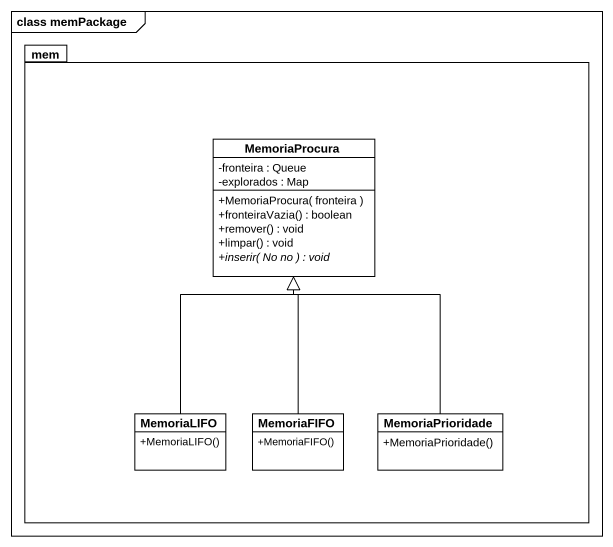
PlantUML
@startuml
mainframe class memPackage
hide circle
hide empty members
skinparam classAttributeIconSize 0
package mem {
  class MemoriaProcura {
    -fronteira : Queue
    -explorados : Map
    +MemoriaProcura( fronteira )
    +fronteiraVazia() : boolean
    +remover() : void
    +limpar() : void
    {abstract} +inserir( No no ) : void
  }
  class MemoriaLIFO {
    +MemoriaLIFO()
  }
  class MemoriaFIFO {
    +MemoriaFIFO()
  }
  class MemoriaPrioridade {
    +MemoriaPrioridade()
  }
}
MemoriaLIFO -up-|> MemoriaProcura
MemoriaFIFO -up-|> MemoriaProcura
MemoriaPrioridade -up-|> MemoriaProcura
@enduml
